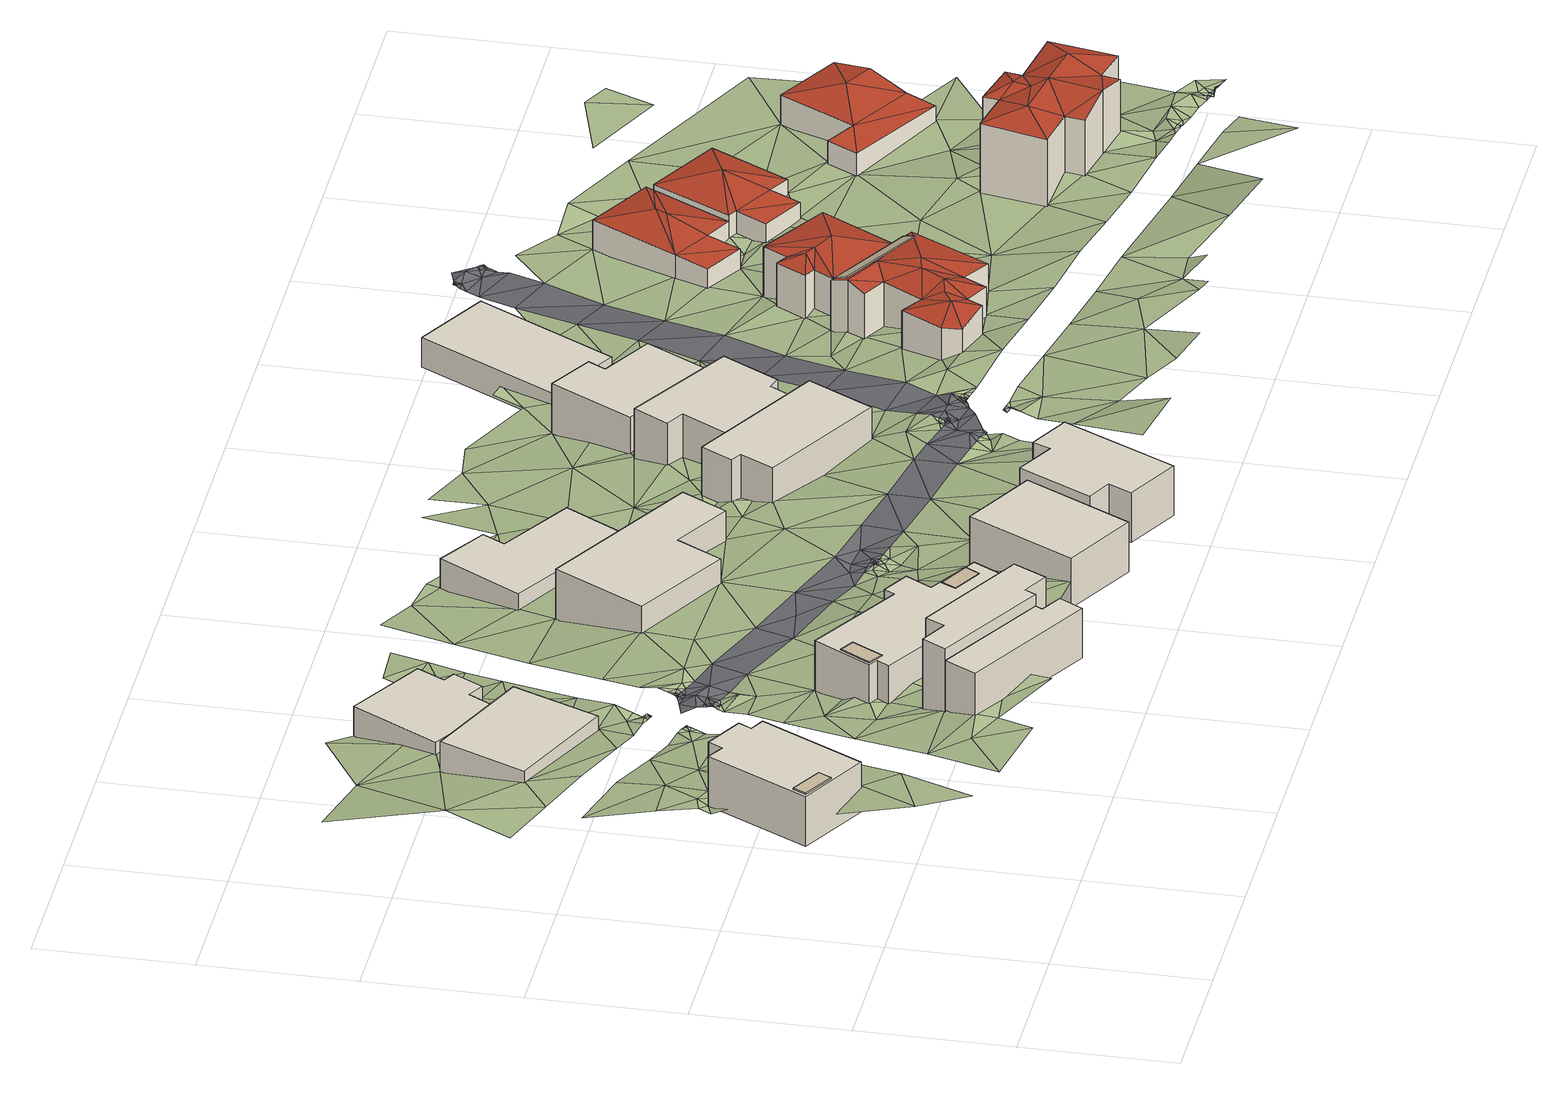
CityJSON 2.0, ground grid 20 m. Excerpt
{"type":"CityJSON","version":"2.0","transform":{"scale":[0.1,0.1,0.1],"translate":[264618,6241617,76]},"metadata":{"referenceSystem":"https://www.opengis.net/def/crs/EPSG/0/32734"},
"CityObjects":{
"building1":{"type":"Building","attributes":{"address":"12 Baris Road University Estate Cape Town","building":"house","building:levels":2,"building_height":6.9,"roof_height":97,"ground_height":88.6,"plus_code":"4FRW3F63+78H"},"children":["building1-1"],"geometry":[{"type":"Solid","lod":"1","boundaries":[[[[0,1,2,3]],[[1,4,5,2]],[[4,6,7,5]],[[6,8,9,7]],[[8,10,11,9]],[[10,12,13,11]],[[12,14,15,13]],[[14,0,3,15]],[[3,2,5,7,9,11,13,15]],[[14,12,10,8,6,4,1,0]]]]}]},
"building1-1":{"type":"BuildingInstallation","parents":["building1"],"geometry":[{"type":"Solid","lod":"1","boundaries":[[[[16,17,18,19]],[[17,20,21,18]],[[20,22,23,21]],[[22,16,19,23]],[[19,18,21,23]],[[22,20,17,16]]]]}]},
"building2":{"type":"Building","attributes":{"address":"13 Baris Road University Estate Cape Town","building":"house","building:levels":2,"building_height":6.9,"roof_height":101.1,"ground_height":93,"plus_code":"4FRW3F63+5FR"},"geometry":[{"type":"Solid","lod":"1","boundaries":[[[[24,25,26,27]],[[25,28,29,26]],[[28,30,31,29]],[[30,32,33,31]],[[32,34,35,33]],[[34,24,27,35]],[[27,26,29,31,33,35]],[[34,32,30,28,25,24]]]]}]},
"building3":{"type":"Building","attributes":{"address":"11 Baris Road University Estate Cape Town","building":"house","building:levels":3,"building_height":9.7,"roof_height":102.4,"ground_height":91.8,"plus_code":"4FRW3F63+6F3"},"geometry":[{"type":"Solid","lod":"1","boundaries":[[[[36,37,38,39]],[[37,40,41,38]],[[40,42,43,41]],[[42,44,45,43]],[[44,46,47,45]],[[46,48,49,47]],[[48,50,51,49]],[[50,36,39,51]],[[39,38,41,43,45,47,49,51]],[[50,48,46,44,42,40,37,36]]]]}]},
"building4":{"type":"Building","attributes":{"address":"10 Baris Road University Estate Cape Town","building":"house","building:levels":1,"building_height":4.1,"roof_height":87.4,"ground_height":81.9,"plus_code":"4FRW3F63+CC3"},"geometry":[{"type":"Solid","lod":"1","boundaries":[[[[52,53,54,55]],[[53,56,57,54]],[[56,58,59,57]],[[58,52,55,59]],[[55,54,57,59]],[[58,56,53,52]]]]}]},
"building5":{"type":"Building","attributes":{"address":"9 Baris Road University Estate Cape Town","building":"house","building:levels":2,"building_height":6.9,"roof_height":98.5,"ground_height":89,"plus_code":"4FRW3F63+6FQ"},"children":["building5-1","building5-2"],"geometry":[{"type":"Solid","lod":"1","boundaries":[[[[60,61,62,63]],[[61,64,65,62]],[[64,66,67,65]],[[66,68,69,67]],[[68,70,71,69]],[[70,72,73,71]],[[72,74,75,73]],[[74,76,77,75]],[[76,78,79,77]],[[78,60,63,79]],[[63,62,65,67,69,71,73,75,77,79]],[[78,76,74,72,70,68,66,64,61,60]]]]}]},
"building5-1":{"type":"BuildingInstallation","parents":["building5"],"geometry":[{"type":"Solid","lod":"1","boundaries":[[[[80,81,82,83]],[[81,84,85,82]],[[84,86,87,85]],[[86,80,83,87]],[[83,82,85,87]],[[86,84,81,80]]]]}]},
"building5-2":{"type":"BuildingInstallation","parents":["building5"],"geometry":[{"type":"Solid","lod":"1","boundaries":[[[[88,89,90,91]],[[89,92,93,90]],[[92,94,95,93]],[[94,88,91,95]],[[91,90,93,95]],[[94,92,89,88]]]]}]},
"building6":{"type":"Building","attributes":{"address":"8 Baris Road University Estate Cape Town","building":"house","building:levels":1,"building_height":4.1,"roof_height":84.6,"ground_height":79,"plus_code":"4FRW3F63+CFR"},"geometry":[{"type":"Solid","lod":"1","boundaries":[[[[96,97,98,99]],[[97,100,101,98]],[[100,102,103,101]],[[102,104,105,103]],[[104,106,107,105]],[[106,108,109,107]],[[108,110,111,109]],[[110,96,99,111]],[[99,98,101,103,105,107,109,111]],[[110,108,106,104,102,100,97,96]]]]}]},
"building7":{"type":"Building","attributes":{"address":"52 Lorraine Avenue University Estate Cape Town","building":"house","building:levels":2,"building_height":6.9,"roof_height":100.2,"ground_height":91.1,"plus_code":"4FRW3F63+5HX"},"geometry":[{"type":"Solid","lod":"1","boundaries":[[[[112,113,114,115]],[[113,116,117,114]],[[116,118,119,117]],[[118,112,115,119]],[[115,114,117,119]],[[118,116,113,112]]]]}]},
"building8":{"type":"Building","attributes":{"address":"54 Lorraine Avenue University Estate Cape Town","building":"house","building:levels":2,"building_height":6.9,"roof_height":99.2,"ground_height":91,"plus_code":"4FRW3F63+5MR"},"geometry":[{"type":"Solid","lod":"1","boundaries":[[[[120,121,122,123]],[[121,124,125,122]],[[124,126,127,125]],[[126,128,129,127]],[[128,130,131,129]],[[130,132,133,131]],[[132,134,135,133]],[[134,120,123,135]],[[123,122,125,127,129,131,133,135]],[[134,132,130,128,126,124,121,120]]]]}]},
"building9":{"type":"Building","attributes":{"address":"7 Baris Road University Estate Cape Town","building":"house","building:levels":2,"building_height":6.9,"roof_height":89.5,"ground_height":81.8,"plus_code":"4FRW3F63+9HP"},"geometry":[{"type":"Solid","lod":"1","boundaries":[[[[136,137,138,139]],[[137,140,141,138]],[[140,142,143,141]],[[142,144,145,143]],[[144,146,147,145]],[[146,136,139,147]],[[139,138,141,143,145,147]],[[146,144,142,140,137,136]]]]}]},
"building10":{"type":"Building","attributes":{"address":"5 Baris Road University Estate Cape Town","building":"house","building:levels":1,"building_height":4.1,"roof_height":85.3,"ground_height":79.1,"plus_code":"4FRW3F63+CJC"},"geometry":[{"type":"Solid","lod":"1","boundaries":[[[[148,149,150,151]],[[149,152,153,150]],[[152,154,155,153]],[[154,156,157,155]],[[156,158,159,157]],[[158,148,151,159]],[[151,150,153,155,157,159]],[[158,156,154,152,149,148]]]]}]},
"building11":{"type":"Building","attributes":{"address":"12 Lorraine Avenue University Estate Cape Town","building":"house","building:levels":2,"building_height":6.9,"roof_height":91.1,"ground_height":83.4,"plus_code":"4FRW3F63+8PJ"},"geometry":[{"type":"Solid","lod":"1","boundaries":[[[[160,161,162,163]],[[161,164,165,162]],[[164,166,167,165]],[[166,168,169,167]],[[168,170,171,169]],[[170,160,163,171]],[[163,162,165,167,169,171]],[[170,168,166,164,161,160]]]]}]},
"building12":{"type":"Building","attributes":{"address":"10 Lorraine Avenue University Estate Cape Town","building":"house","building:levels":2,"building_height":6.9,"roof_height":90.1,"ground_height":81.7,"plus_code":"4FRW3F63+9Q2"},"geometry":[{"type":"Solid","lod":"1","boundaries":[[[[172,173,174,175]],[[173,176,177,174]],[[176,178,179,177]],[[178,180,181,179]],[[180,182,183,181]],[[182,184,185,183]],[[184,186,187,185]],[[186,172,175,187]],[[175,174,177,179,181,183,185,187]],[[186,184,182,180,178,176,173,172]]]]}]},
"building13":{"type":"Building","attributes":{"address":"8 Lorraine Avenue University Estate Cape Town","building":"house","building:levels":2,"building_height":6.9,"roof_height":87.7,"ground_height":79,"plus_code":"4FRW3F63+CQ4"},"geometry":[{"type":"Solid","lod":"1","boundaries":[[[[188,189,190,191]],[[189,192,193,190]],[[192,194,195,193]],[[194,196,197,195]],[[196,198,199,197]],[[198,188,191,199]],[[191,190,193,195,197,199]],[[198,196,194,192,189,188]]]]}]},
"building14":{"type":"Building","attributes":{"address":"9 Lorraine Avenue University Estate Cape Town","building":"house","building:levels":2,"building_height":6.9,"roof_height":92,"ground_height":83.5,"plus_code":"4FRW3F63+7VX"},"children":["building14-1"],"geometry":[{"type":"Solid","lod":"2","boundaries":[[[[200,201,202]],[[200,202,203]],[[203,202,204]],[[204,205,203]],[[206,207,204]],[[204,207,205]],[[201,208,209]],[[201,209,202]],[[206,210,207]],[[207,210,211]],[[212,213,210]],[[210,213,211]],[[214,215,213]],[[214,213,212]],[[216,217,214]],[[214,217,215]],[[214,218,216]],[[218,214,219]],[[219,214,212]],[[209,219,206]],[[209,206,202]],[[202,206,204]],[[210,206,219]],[[210,219,212]],[[220,221,200,203]],[[221,222,201,200]],[[222,223,208,201]],[[223,224,209,208]],[[224,225,219,209]],[[225,226,218,219]],[[226,227,216,218]],[[227,228,217,216]],[[228,229,215,217]],[[229,230,213,215]],[[230,231,211,213]],[[231,232,207,211]],[[232,233,205,207]],[[233,220,203,205]],[[233,232,231,230,229,228,227,226,225,224,223,222,221,220]]]],"semantics":{"surfaces":[{"type":"RoofSurface"},{"type":"WallSurface"},{"type":"GroundSurface"}],"values":[[0,0,0,0,0,0,0,0,0,0,0,0,0,0,0,0,0,0,0,0,0,0,0,0,1,1,1,1,1,1,1,1,1,1,1,1,1,1,2]]}}]},
"building14-1":{"type":"BuildingInstallation","parents":["building14"],"geometry":[{"type":"Solid","lod":"2","boundaries":[[[[234,235,236,237]],[[235,238,239,236]],[[238,240,241,239]],[[240,234,237,241]],[[237,236,239,241]],[[240,238,235,234]]]]}]},
"building15":{"type":"Building","attributes":{"address":"68 Ritchie Street University Estate Cape Town","building":"house","building:levels":1,"building_height":4.1,"roof_height":82.6,"ground_height":76.2,"plus_code":"4FRW3F63+FR9"},"geometry":[{"type":"Solid","lod":"1","boundaries":[[[[242,243,244,245]],[[243,246,247,244]],[[246,248,249,247]],[[248,242,245,249]],[[245,244,247,249]],[[248,246,243,242]]]]}]},
"building16":{"type":"Building","attributes":{"address":"7 Lorraine Avenue University Estate Cape Town","building":"house","building:levels":2,"building_height":6.9,"roof_height":90.2,"ground_height":81.5,"plus_code":"4FRW3F63+8WM"},"geometry":[{"type":"Solid","lod":"2","boundaries":[[[[250,251,252]],[[253,254,255]],[[254,256,255]],[[255,256,257]],[[253,255,258]],[[258,255,257]],[[252,251,259]],[[252,260,250]],[[259,258,257]],[[259,257,252]],[[252,257,260]],[[260,257,256]],[[261,262,259,251]],[[262,263,258,259]],[[263,264,253,258]],[[264,265,254,253]],[[265,266,256,254]],[[266,267,260,256]],[[267,268,250,260]],[[268,261,251,250]],[[268,267,266,265,264,263,262,261]]]],"semantics":{"surfaces":[{"type":"RoofSurface"},{"type":"WallSurface"},{"type":"GroundSurface"}],"values":[[0,0,0,0,0,0,0,0,0,0,0,0,1,1,1,1,1,1,1,1,2]]}}]},
"building17":{"type":"Building","attributes":{"address":"70 Ritchie Street University Estate Cape Town","building":"house","building:levels":1,"building_height":4.1,"roof_height":83.9,"ground_height":79.2,"plus_code":"4FRW3F63+CX6"},"geometry":[{"type":"Solid","lod":"2","boundaries":[[[[269,270,271]],[[269,271,272]],[[269,272,273]],[[273,272,274]],[[275,273,276]],[[275,276,277]],[[274,276,273]],[[278,269,275]],[[275,269,273]],[[278,275,277]],[[279,280,277,276]],[[280,281,278,277]],[[281,282,269,278]],[[282,283,270,269]],[[283,284,271,270]],[[284,285,272,271]],[[285,286,274,272]],[[286,279,276,274]],[[286,285,284,283,282,281,280,279]]]],"semantics":{"surfaces":[{"type":"RoofSurface"},{"type":"WallSurface"},{"type":"GroundSurface"}],"values":[[0,0,0,0,0,0,0,0,0,0,1,1,1,1,1,1,1,1,2]]}}]},
"building18":{"type":"Building","attributes":{"address":"49 Rhodes Avenue University Estate Cape Town","building":"house","building:levels":3,"building_height":9.7,"roof_height":97.1,"ground_height":86,"plus_code":"4FRW3F64+724"},"geometry":[{"type":"Solid","lod":"2","boundaries":[[[[287,288,289]],[[290,291,292]],[[292,291,293]],[[287,294,288]],[[288,294,295]],[[295,294,296]],[[295,296,291]],[[291,296,293]],[[297,298,299]],[[298,296,294]],[[298,294,299]],[[297,293,298]],[[298,293,296]],[[295,300,301]],[[301,300,302]],[[303,304,300]],[[303,300,295]],[[295,301,288]],[[288,301,289]],[[290,303,291]],[[291,303,295]],[[305,306,294,287]],[[306,307,299,294]],[[307,308,297,299]],[[308,309,293,297]],[[309,310,292,293]],[[310,311,290,292]],[[311,312,303,290]],[[312,313,304,303]],[[313,314,300,304]],[[314,315,302,300]],[[315,316,301,302]],[[316,317,289,301]],[[317,305,287,289]],[[317,316,315,314,313,312,311,310,309,308,307,306,305]]]],"semantics":{"surfaces":[{"type":"RoofSurface"},{"type":"WallSurface"},{"type":"GroundSurface"}],"values":[[0,0,0,0,0,0,0,0,0,0,0,0,0,0,0,0,0,0,0,0,0,1,1,1,1,1,1,1,1,1,1,1,1,1,2]]}}]},
"building19":{"type":"Building","attributes":{"address":"72 Ritchie Street University Estate Cape Town","building":"house","building:levels":1,"building_height":4.1,"roof_height":84.8,"ground_height":80,"plus_code":"4FRW3F64+92R"},"geometry":[{"type":"Solid","lod":"2","boundaries":[[[[318,319,320]],[[318,320,321]],[[322,318,323]],[[323,318,321]],[[323,321,324]],[[323,324,325]],[[323,325,326]],[[323,326,322]],[[327,328,322,326]],[[328,329,318,322]],[[329,330,319,318]],[[330,331,320,319]],[[331,332,321,320]],[[332,333,324,321]],[[333,334,325,324]],[[334,327,326,325]],[[334,333,332,331,330,329,328,327]]]],"semantics":{"surfaces":[{"type":"RoofSurface"},{"type":"WallSurface"},{"type":"GroundSurface"}],"values":[[0,0,0,0,0,0,0,0,1,1,1,1,1,1,1,1,2]]}}]},
"building20":{"type":"Building","attributes":{"address":"74 Ritchie Street University Estate Cape Town","building":"house","building:levels":1,"building_height":4.1,"roof_height":87.1,"ground_height":81.8,"plus_code":"4FRW3F64+83W"},"geometry":[{"type":"Solid","lod":"2","boundaries":[[[[335,336,337]],[[337,336,338]],[[337,338,339]],[[337,339,340]],[[340,339,341]],[[340,342,337]],[[342,340,343]],[[343,340,341]],[[344,345,342,343]],[[345,346,337,342]],[[346,347,335,337]],[[347,348,336,335]],[[348,349,338,336]],[[349,350,339,338]],[[350,351,341,339]],[[351,344,343,341]],[[351,350,349,348,347,346,345,344]]]],"semantics":{"surfaces":[{"type":"RoofSurface"},{"type":"WallSurface"},{"type":"GroundSurface"}],"values":[[0,0,0,0,0,0,0,0,1,1,1,1,1,1,1,1,2]]}}]},
"terrain1":{"type":"TINRelief","geometry":[{"type":"CompositeSurface","lod":"1","boundaries":[[[352,353,354]],[[355,353,356]],[[353,352,356]],[[357,10,358]],[[10,359,358]],[[360,361,362]],[[352,363,356]],[[359,10,364]],[[360,365,361]],[[366,359,364]],[[364,10,8]],[[356,363,367]],[[8,368,364]],[[364,369,366]],[[370,366,369]],[[369,364,368]],[[367,363,371]],[[362,361,372]],[[365,373,361]],[[371,363,374]],[[375,376,377]],[[378,379,368]],[[361,373,372]],[[379,369,368]],[[380,374,381]],[[370,369,382]],[[25,362,372]],[[381,379,378]],[[25,383,362]],[[374,363,384]],[[372,373,385]],[[381,374,384]],[[384,379,381]],[[377,376,386]],[[382,369,387]],[[369,379,387]],[[388,385,373]],[[389,386,376]],[[25,390,383]],[[25,391,390]],[[392,383,390]],[[384,393,379]],[[385,388,394]],[[387,379,395]],[[396,377,397]],[[393,395,379]],[[398,383,392]],[[386,52,377]],[[391,399,390]],[[386,389,400]],[[392,390,401]],[[399,401,390]],[[402,46,391]],[[403,387,395]],[[399,391,46]],[[377,52,397]],[[393,404,395]],[[392,401,405]],[[399,406,401]],[[395,407,403]],[[404,408,395]],[[408,407,395]],[[399,46,409]],[[405,410,392]],[[398,392,61]],[[386,400,411]],[[404,412,408]],[[408,413,407]],[[412,414,408]],[[415,413,408]],[[408,414,415]],[[392,410,61]],[[409,46,416]],[[417,413,415]],[[414,418,415]],[[415,419,417]],[[419,415,418]],[[46,420,416]],[[421,398,61]],[[418,422,419]],[[423,411,400]],[[424,425,426]],[[427,397,52]],[[420,428,416]],[[424,426,429]],[[430,431,423]],[[421,61,432]],[[432,433,421]],[[428,420,434]],[[430,435,436]],[[431,411,423]],[[431,430,436]],[[435,437,436]],[[438,429,426]],[[439,433,440]],[[441,438,426]],[[436,437,442]],[[443,442,437]],[[427,52,444]],[[443,445,442]],[[446,447,445]],[[447,442,445]],[[439,440,448]],[[449,442,447]],[[442,450,436]],[[433,451,440]],[[433,432,451]],[[452,448,453]],[[449,450,442]],[[440,453,448]],[[454,452,455]],[[452,453,455]],[[436,456,431]],[[454,455,457]],[[455,453,457]],[[457,458,454]],[[456,436,450]],[[457,459,458]],[[457,453,459]],[[453,460,459]],[[453,440,461]],[[460,453,461]],[[462,397,427]],[[461,440,463]],[[434,464,428]],[[431,456,465]],[[466,440,451]],[[466,463,440]],[[434,467,464]],[[468,411,431]],[[469,451,432]],[[470,432,61]],[[468,431,465]],[[451,469,466]],[[468,471,411]],[[444,472,427]],[[397,462,473]],[[467,474,464]],[[469,432,470]],[[475,472,444]],[[467,476,474]],[[61,477,478]],[[479,480,481]],[[481,482,479]],[[481,483,482]],[[482,484,479]],[[485,482,483]],[[486,484,482]],[[482,485,486]],[[484,486,487]],[[488,486,485]],[[470,61,478]],[[489,487,486]],[[471,468,490]],[[438,491,476]],[[492,486,488]],[[489,486,492]],[[492,488,493]],[[494,489,492]],[[472,475,495]],[[496,492,493]],[[476,491,474]],[[471,490,497]],[[494,492,496]],[[477,498,478]],[[496,493,499]],[[475,497,495]],[[500,494,496]],[[491,438,501]],[[110,473,462]],[[502,503,498]],[[504,496,499]],[[498,503,478]],[[496,504,500]],[[490,505,497]],[[495,497,505]],[[504,499,506]],[[470,478,507]],[[508,500,504]],[[495,505,509]],[[478,503,510]],[[501,511,491]],[[490,512,505]],[[513,509,505]],[[511,514,515]],[[510,503,514]],[[516,504,506]],[[478,510,507]],[[512,513,505]],[[517,518,519]],[[508,504,520]],[[506,521,516]],[[522,517,519]],[[513,512,523]],[[516,520,504]],[[501,112,511]],[[514,524,510]],[[511,525,514]],[[526,527,523]],[[526,522,519]],[[507,510,528]],[[523,512,529]],[[520,530,508]],[[522,526,531]],[[532,526,523]],[[514,525,524]],[[532,523,529]],[[524,528,510]],[[526,532,531]],[[112,525,511]],[[533,531,532]],[[534,516,521]],[[529,533,532]],[[531,533,535]],[[524,536,528]],[[524,525,537]],[[534,520,516]],[[525,112,538]],[[530,520,136]],[[539,540,541]],[[537,536,524]],[[538,537,525]],[[542,534,521]],[[535,533,543]],[[544,537,538]],[[538,112,545]],[[546,536,537]],[[547,540,539]],[[540,547,548]],[[136,549,530]],[[550,537,544]],[[550,546,537]],[[538,551,544]],[[112,552,545]],[[550,544,553]],[[554,546,550]],[[551,555,544]],[[555,553,544]],[[551,538,556]],[[553,554,550]],[[552,548,547]],[[554,553,557]],[[557,553,555]],[[538,545,556]],[[558,554,557]],[[557,559,558]],[[555,551,560]],[[557,555,561]],[[561,559,557]],[[562,534,542]],[[560,561,555]],[[559,561,563]],[[556,560,551]],[[563,561,560]],[[564,563,560]],[[552,547,126]],[[552,126,545]],[[136,565,549]],[[564,560,566]],[[556,566,560]],[[567,556,545]],[[567,566,556]],[[568,549,565]],[[569,534,562]],[[136,570,565]],[[549,568,571]],[[572,545,126]],[[534,573,574]],[[575,126,576]],[[570,136,577]],[[545,572,567]],[[578,569,562]],[[569,573,534]],[[572,126,575]],[[565,154,568]],[[579,580,581]],[[582,570,577]],[[583,569,578]],[[584,568,154]],[[569,585,573]],[[582,577,586]],[[580,587,575]],[[575,587,572]],[[154,588,584]],[[580,579,589]],[[590,569,583]],[[569,590,585]],[[573,591,586]],[[591,573,585]],[[592,588,154]],[[587,580,589]],[[592,593,588]],[[585,590,594]],[[591,585,595]],[[596,597,592]],[[598,582,586]],[[585,594,595]],[[583,599,590]],[[598,586,591]],[[592,597,593]],[[595,600,591]],[[596,601,597]],[[589,602,587]],[[595,594,603]],[[599,583,604]],[[605,606,607]],[[601,582,598]],[[600,608,591]],[[589,609,602]],[[610,587,602]],[[591,608,598]],[[609,611,602]],[[602,612,610]],[[613,602,611]],[[612,602,613]],[[606,605,614]],[[598,608,615]],[[616,612,613]],[[613,611,617]],[[601,618,597]],[[604,619,599]],[[604,620,621]],[[613,617,616]],[[622,615,608]],[[617,623,616]],[[606,614,624]],[[619,604,621]],[[598,625,601]],[[626,598,615]],[[615,622,627]],[[628,621,620]],[[597,618,629]],[[630,627,622]],[[624,614,631]],[[632,621,628]],[[628,633,632]],[[618,601,625]],[[634,632,633]],[[624,631,635]],[[636,615,627]],[[637,632,634]],[[630,638,627]],[[634,639,637]],[[626,640,598]],[[639,641,637]],[[637,642,632]],[[642,637,641]],[[643,635,644]],[[645,621,632]],[[614,646,631]],[[632,642,647]],[[615,636,626]],[[644,648,643]],[[619,621,649]],[[647,645,632]],[[650,638,630]],[[644,635,631]],[[648,651,652]],[[651,648,644]],[[640,625,598]],[[653,652,651]],[[644,653,651]],[[621,645,649]],[[654,653,644]],[[655,654,644]],[[655,644,631]],[[638,650,656]],[[656,650,657]],[[658,619,649]],[[659,655,631]],[[618,660,661]],[[662,619,658]],[[663,656,657]],[[625,660,618]],[[664,631,646]],[[665,666,667]],[[668,665,667]],[[667,669,668]],[[668,670,665]],[[663,657,662]],[[671,668,669]],[[668,672,670]],[[668,671,672]],[[673,625,640]],[[646,674,675]],[[676,670,672]],[[672,671,677]],[[631,664,659]],[[678,672,677]],[[672,678,676]],[[640,679,673]],[[680,676,678]],[[681,663,662]],[[625,673,682]],[[681,683,663]],[[675,674,684]],[[679,640,685]],[[675,664,646]],[[658,686,662]],[[678,687,680]],[[625,188,660]],[[662,686,681]],[[680,687,688]],[[685,689,679]],[[188,625,682]],[[690,687,678]],[[689,685,691]],[[660,188,692]],[[693,689,691]],[[688,687,694]],[[690,695,687]],[[696,681,686]],[[675,697,664]],[[691,698,693]],[[694,687,695]],[[681,696,699]],[[691,699,698]],[[700,688,694]],[[700,701,688]],[[702,697,675]],[[698,699,703]],[[690,704,695]],[[675,705,702]],[[706,692,188]],[[696,703,699]],[[704,690,707]],[[708,709,188]],[[708,710,711]],[[706,188,709]],[[712,698,703]],[[702,705,713]],[[700,714,701]],[[697,702,715]],[[716,701,717]],[[705,718,713]],[[696,712,703]],[[714,717,701]],[[719,698,712]],[[704,707,720]],[[721,704,720]],[[714,700,722]],[[715,702,713]],[[723,708,711]],[[708,723,709]],[[724,706,709]],[[720,707,725]],[[726,717,714]],[[723,711,719]],[[221,716,717]],[[714,722,727]],[[706,724,728]],[[221,717,726]],[[729,730,713]],[[731,715,713]],[[732,733,720]],[[725,732,720]],[[719,712,734]],[[730,731,713]],[[735,716,221]],[[719,734,723]],[[716,735,736]],[[737,221,738]],[[739,732,725]],[[735,221,737]],[[730,740,731]],[[738,741,737]],[[741,738,742]],[[737,743,735]],[[736,735,744]],[[745,723,734]],[[746,741,742]],[[739,747,732]],[[723,745,748]],[[262,736,744]],[[262,749,736]],[[747,750,732]],[[741,746,751]],[[731,740,752]],[[746,750,751]],[[262,744,753]],[[754,747,739]],[[752,740,755]],[[749,262,756]],[[757,751,750]],[[747,757,750]],[[745,758,748]],[[759,749,756]],[[749,759,760]],[[761,747,754]],[[762,751,757]],[[763,764,262]],[[764,756,262]],[[755,765,752]],[[747,766,757]],[[767,761,754]],[[762,764,763]],[[768,747,761]],[[762,757,769]],[[766,747,768]],[[770,764,762]],[[769,757,766]],[[760,759,281]],[[761,767,771]],[[772,764,773]],[[760,281,774]],[[770,773,764]],[[762,769,770]],[[775,771,767]],[[761,771,776]],[[770,777,773]],[[772,773,778]],[[777,778,773]],[[769,779,770]],[[768,780,766]],[[781,765,782]],[[777,783,778]],[[784,779,769]],[[771,775,785]],[[281,786,774]],[[787,780,768]],[[766,788,769]],[[789,775,790]],[[775,789,785]],[[788,766,780]],[[781,782,791]],[[769,788,784]],[[780,787,792]],[[789,790,793]],[[792,787,794]],[[795,786,281]],[[796,795,281]],[[793,797,789]],[[798,799,784]],[[785,789,800]],[[801,797,793]],[[802,789,797]],[[803,797,801]],[[801,804,803]],[[784,788,798]],[[797,803,805]],[[800,789,802]],[[806,803,804]],[[802,797,805]],[[807,780,792]],[[804,808,806]],[[805,803,806]],[[796,809,795]],[[809,796,810]],[[811,802,805]],[[807,788,780]],[[811,806,808]],[[806,811,805]],[[812,327,813]],[[809,810,812]],[[807,792,814]],[[811,808,815]],[[802,816,800]],[[816,817,800]],[[818,795,809]],[[819,798,788]],[[816,802,811]],[[798,819,820]],[[812,813,821]],[[812,821,809]],[[807,814,822]],[[823,811,815]],[[813,824,821]],[[822,825,826]],[[827,823,815]],[[827,828,829]],[[809,821,818]],[[827,829,823]],[[830,811,823]],[[830,816,811]],[[829,828,831]],[[829,831,832]],[[833,832,831]],[[823,829,834]],[[835,833,836]],[[833,835,832]],[[837,835,836]],[[829,832,838]],[[839,821,824]],[[837,840,835]],[[832,835,841]],[[829,838,834]],[[841,835,840]],[[841,838,832]],[[837,842,840]],[[834,830,823]],[[843,841,840]],[[843,838,841]],[[840,842,843]],[[842,844,843]],[[845,807,822]],[[838,846,834]],[[822,826,845]],[[846,838,843]],[[847,788,807]],[[848,843,844]],[[848,846,843]],[[830,834,849]],[[849,834,846]],[[846,848,849]],[[345,820,819]],[[818,821,850]],[[826,305,845]],[[821,839,850]],[[839,820,345]],[[807,845,847]],[[830,851,816]],[[819,852,345]],[[305,816,851]],[[845,305,851]],[[839,345,850]],[[845,853,847]],[[847,853,854]],[[850,345,855]],[[855,345,856]],[[857,858,859]],[[857,859,860]]]}]},
"road1":{"type":"Road","attributes":{"highway":"residential","name":"Rhodes Avenue","surface":"asphalt","lanes":2,"width":5.5},"geometry":[{"type":"MultiSurface","lod":"1","boundaries":[[[861,460,862]],[[862,863,861]],[[458,459,861]],[[461,862,460]],[[470,507,506]],[[623,617,864]],[[864,865,623]],[[866,612,616]],[[867,868,869]],[[641,639,870]],[[521,871,542]],[[554,872,873]],[[610,612,866]],[[874,875,867]],[[521,507,871]],[[876,554,873]],[[506,507,521]],[[877,506,499]],[[878,877,493]],[[485,879,878]],[[878,493,488]],[[880,861,863]],[[863,881,882]],[[877,470,506]],[[485,878,488]],[[877,878,881]],[[883,884,885]],[[483,879,485]],[[886,887,879]],[[879,483,481]],[[480,479,886]],[[883,879,887]],[[879,481,480]],[[879,480,886]],[[888,880,863]],[[889,890,882]],[[861,459,460]],[[883,885,879]],[[879,885,878]],[[633,874,869]],[[868,870,869]],[[869,634,633]],[[869,639,634]],[[869,870,639]],[[558,872,554]],[[872,558,559]],[[461,463,862]],[[874,633,628]],[[869,874,867]],[[458,861,880]],[[564,891,563]],[[891,873,892]],[[463,466,893]],[[863,882,888]],[[891,894,895]],[[604,572,587]],[[572,583,567]],[[894,562,895]],[[891,564,894]],[[567,578,894]],[[892,873,872]],[[559,892,872]],[[564,566,894]],[[889,885,884]],[[862,893,863]],[[862,463,893]],[[893,881,863]],[[874,620,866]],[[874,628,620]],[[616,623,866]],[[865,866,623]],[[542,536,896]],[[559,563,892]],[[563,891,892]],[[881,889,882]],[[493,877,499]],[[896,546,876]],[[546,554,876]],[[891,895,873]],[[876,895,896]],[[469,893,466]],[[885,881,878]],[[875,874,865]],[[866,620,610]],[[874,866,865]],[[896,536,546]],[[876,873,895]],[[889,881,885]],[[893,877,881]],[[895,562,896]],[[896,562,542]],[[893,469,877]],[[470,877,469]],[[567,583,578]],[[583,572,604]],[[542,528,536]],[[567,894,566]],[[578,562,894]],[[604,587,620]],[[620,587,610]],[[507,528,871]],[[542,871,528]]]}]},
"road2":{"type":"Road","attributes":{"highway":"residential","name":"Lorraine Avenue","surface":"asphalt","lanes":0,"width":5.6},"geometry":[{"type":"MultiSurface","lod":"1","boundaries":[[[897,898,899]],[[716,696,701]],[[900,901,774]],[[902,903,904]],[[905,906,907]],[[908,909,910]],[[911,912,913]],[[914,915,912]],[[696,716,712]],[[758,760,774]],[[749,734,736]],[[916,917,918]],[[745,749,760]],[[686,658,688]],[[912,905,914]],[[900,919,920]],[[904,921,902]],[[760,758,745]],[[922,923,914]],[[924,925,903]],[[902,921,910]],[[774,901,758]],[[926,927,923]],[[914,907,928]],[[902,909,908]],[[901,900,920]],[[922,914,928]],[[902,910,909]],[[929,924,903]],[[925,930,903]],[[931,923,927]],[[932,929,902]],[[933,929,932]],[[902,908,932]],[[915,914,931]],[[931,914,923]],[[929,933,934]],[[902,929,903]],[[875,897,867]],[[917,665,918]],[[913,912,915]],[[924,920,911]],[[867,935,868]],[[899,916,918]],[[935,647,642]],[[924,934,936]],[[904,903,930]],[[924,929,934]],[[924,936,937]],[[898,916,899]],[[938,647,935]],[[701,686,688]],[[649,680,658]],[[868,935,939]],[[905,920,919]],[[914,905,907]],[[658,680,688]],[[939,870,868]],[[940,670,676]],[[899,918,940]],[[665,670,918]],[[940,918,670]],[[897,938,867]],[[941,680,649]],[[899,940,941]],[[941,938,897]],[[941,897,899]],[[935,642,939]],[[642,641,939]],[[641,870,939]],[[913,942,911]],[[905,912,920]],[[941,676,680]],[[647,938,645]],[[911,920,912]],[[919,906,905]],[[676,941,940]],[[645,938,649]],[[924,937,920]],[[901,920,937]],[[942,925,911]],[[911,925,924]],[[938,935,867]],[[938,941,649]],[[686,701,696]],[[712,716,736]],[[736,734,712]],[[749,745,734]]]}]}
},
"vertices":[
[174,383,126],[155,393,126],[155,393,195],[174,383,195],[164,410,126],[164,410,195],[113,437,126],[113,437,195],[103,418,126],[103,418,195],[80,431,126],[80,431,195],[9,298,126],[9,298,195],[102,249,126],[102,249,195],
[13,299,196],[55,276,196],[55,276,198],[13,299,198],[64,293,196],[64,293,198],[22,316,196],[22,316,198],
[430,101,170],[283,182,170],[283,182,239],[430,101,239],[260,141,170],[260,141,239],[435,45,170],[435,45,239],[453,76,170],[453,76,239],[424,92,170],[424,92,239],
[283,182,158],[430,101,158],[430,101,255],[283,182,255],[438,115,158],[438,115,255],[472,97,158],[472,97,255],[495,140,158],[495,140,255],[350,219,158],[350,219,255],[337,194,158],[337,194,255],[301,213,158],[301,213,255],
[210,783,59],[161,671,59],[161,671,100],[210,783,100],[306,609,59],[306,609,100],[354,722,59],[354,722,100],
[491,285,130],[365,357,130],[365,357,199],[491,285,199],[321,282,130],[321,282,199],[334,275,130],[334,275,199],[324,259,130],[324,259,199],[542,134,130],[542,134,199],[583,206,130],[583,206,199],[515,245,130],[515,245,199],[535,279,130],[535,279,199],[499,299,130],[499,299,199],
[526,234,200],[516,215,200],[516,215,201],[526,234,201],[555,194,200],[555,194,201],[566,213,200],[566,213,201],
[348,322,200],[325,283,200],[325,283,201],[348,322,201],[344,271,200],[344,271,201],[367,311,200],[367,311,201],
[256,797,30],[352,742,30],[352,742,71],[256,797,71],[374,780,30],[374,780,71],[396,768,30],[396,768,71],[418,807,30],[418,807,71],[402,816,30],[402,816,71],[422,852,30],[422,852,71],[320,910,30],[320,910,71],
[653,225,151],[579,87,151],[579,87,220],[653,225,220],[676,36,151],[676,36,220],[750,174,151],[750,174,220],
[894,157,150],[840,185,150],[840,185,219],[894,157,219],[829,162,150],[829,162,219],[778,189,150],[778,189,219],[728,94,150],[728,94,219],[761,77,150],[761,77,219],[746,47,150],[746,47,219],[818,9,150],[818,9,219],
[590,717,58],[524,599,58],[524,599,127],[590,717,127],[652,528,58],[652,528,127],[685,587,58],[685,587,127],[764,544,58],[764,544,127],[797,603,58],[797,603,127],
[826,750,31],[728,807,31],[728,807,72],[826,750,72],[745,836,31],[745,836,72],[679,875,31],[679,875,72],[616,768,31],[616,768,72],[780,672,31],[780,672,72],
[1057,500,74],[879,596,74],[879,596,143],[1057,500,143],[856,555,74],[856,555,143],[871,547,74],[871,547,143],[847,503,74],[847,503,143],[1010,415,74],[1010,415,143],
[980,698,57],[954,653,57],[954,653,126],[980,698,126],[979,639,57],[979,639,126],[945,580,57],[945,580,126],[1048,522,57],[1048,522,126],[1063,548,57],[1063,548,126],[1080,543,57],[1080,543,126],[1122,617,57],[1122,617,126],
[1064,815,30],[1004,708,30],[1004,708,99],[1064,815,99],[1132,637,30],[1132,637,99],[1179,721,30],[1179,721,99],[1110,759,30],[1110,759,99],[1123,782,30],[1123,782,99],
[1291,520,144],[1280,497,154],[1331,471,154],[1422,447,144],[1344,420,157],[1366,343,144],[1319,415,157],[1329,365,144],[1268,474,144],[1300,457,144],[1301,384,157],[1312,335,144],[1276,378,154],[1279,351,144],[1255,366,154],[1269,331,144],[1207,369,144],[1209,344,144],[1238,423,144],[1269,405,144],[1422,447,75],[1291,520,75],[1280,497,75],[1268,474,75],[1300,457,75],[1269,405,75],[1238,423,75],[1207,369,75],[1209,344,75],[1269,331,75],[1279,351,75],[1312,335,75],[1329,365,75],[1366,343,75],
[1293,515,147],[1284,499,154],[1284,499,156],[1293,515,148],[1395,438,154],[1395,438,155],[1404,454,146],[1404,454,148],
[1233,1007,2],[1134,828,2],[1134,828,43],[1233,1007,43],[1232,775,2],[1232,775,43],[1331,954,2],[1331,954,43],
[1423,469,124],[1480,567,124],[1407,542,137],[1353,598,124],[1330,559,124],[1364,565,134],[1345,551,124],[1380,557,134],[1368,589,124],[1387,621,124],[1329,524,124],[1480,567,55],[1387,621,55],[1368,589,55],[1353,598,55],[1330,559,55],[1345,551,55],[1329,524,55],[1423,469,55],
[1432,737,73],[1408,693,73],[1461,664,73],[1485,708,73],[1504,762,86],[1522,690,73],[1512,777,86],[1577,792,73],[1583,802,73],[1494,850,73],[1577,792,32],[1583,802,32],[1494,850,32],[1432,737,32],[1408,693,32],[1461,664,32],[1485,708,32],[1522,690,32],
[1805,357,197],[1760,323,210],[1788,268,197],[1577,313,197],[1630,347,210],[1600,399,197],[1658,387,197],[1720,371,197],[1699,335,210],[1682,353,207],[1662,408,197],[1688,376,207],[1725,393,197],[1683,266,210],[1739,278,197],[1734,255,197],[1636,303,197],[1631,277,197],[1805,357,100],[1720,371,100],[1725,393,100],[1662,408,100],[1658,387,100],[1600,399,100],[1577,313,100],[1636,303,100],[1631,277,100],[1683,266,100],[1734,255,100],[1739,278,100],[1788,268,100],
[1535,683,81],[1512,642,81],[1569,612,81],[1591,653,81],[1522,690,81],[1605,714,94],[1619,637,81],[1674,740,81],[1577,792,81],[1577,792,40],[1522,690,40],[1535,683,40],[1512,642,40],[1569,612,40],[1591,653,40],[1619,637,40],[1674,740,40],
[1687,602,99],[1665,562,99],[1729,579,99],[1793,491,99],[1816,531,99],[1804,602,112],[1843,581,112],[1783,678,99],[1870,630,99],[1870,630,58],[1783,678,58],[1729,579,58],[1687,602,58],[1665,562,58],[1793,491,58],[1816,531,58],[1843,581,58],
[128,205,169],[45,172,175],[73,108,181],[56,274,146],[102,249,162],[61,395,139],[63,424,126],[73,441,126],[123,85,188],[205,135,181],[179,183,169],[183,303,148],[94,447,126],[229,65,190],[70,492,118],[136,312,141],[113,437,127],[131,493,118],[79,584,93],[155,348,141],[260,141,183],[256,112,183],[174,383,134],[29,662,85],[102,633,89],[84,751,81],[146,419,127],[180,462,115],[155,393,135],[164,410,127],[150,556,104],[234,282,147],[237,400,128],[304,117,182],[161,671,86],[218,529,99],[343,64,193],[174,604,94],[278,265,150],[301,213,159],[295,332,138],[265,449,116],[348,93,193],[250,484,111],[86,902,47],[183,879,44],[289,380,126],[324,259,148],[247,575,93],[321,282,148],[337,194,169],[256,514,99],[278,473,107],[331,300,148],[334,275,148],[274,506,107],[279,493,107],[359,239,158],[341,317,137],[306,609,82],[285,485,107],[283,503,107],[288,491,107],[288,497,107],[394,219,157],[288,501,107],[292,498,107],[290,500,107],[385,200,167],[317,429,116],[293,499,107],[282,561,92],[430,101,190],[424,92,190],[442,82,190],[256,797,56],[433,196,169],[438,115,182],[301,554,99],[313,576,92],[361,427,116],[334,461,106],[423,179,169],[310,550,99],[315,555,99],[315,548,99],[472,97,191],[339,470,106],[348,468,106],[453,76,190],[319,550,99],[317,547,99],[280,753,63],[318,547,99],[319,547,99],[320,547,99],[342,474,106],[322,550,99],[323,553,99],[361,449,116],[343,476,106],[345,476,106],[344,478,106],[344,477,106],[327,560,92],[345,478,106],[344,479,106],[346,478,106],[347,478,106],[349,477,106],[280,840,49],[354,475,106],[460,181,169],[334,572,92],[363,472,105],[459,160,169],[349,598,92],[382,464,105],[419,450,110],[322,648,83],[304,770,56],[294,939,32],[487,165,173],[317,737,62],[495,140,185],[434,318,142],[476,365,120],[371,527,99],[371,526,99],[372,526,99],[373,528,99],[374,525,99],[373,530,99],[376,525,99],[378,529,99],[375,533,99],[381,523,99],[379,539,99],[377,649,79],[542,134,183],[388,529,99],[390,519,99],[386,552,99],[352,742,62],[403,526,99],[354,722,62],[456,305,150],[409,512,99],[400,577,89],[579,87,189],[491,285,153],[499,299,153],[437,530,99],[386,734,61],[446,498,104],[515,413,109],[429,628,77],[374,780,54],[546,340,136],[583,206,170],[435,751,57],[396,768,54],[535,279,154],[515,245,164],[507,532,98],[364,902,34],[354,891,36],[387,872,34],[524,599,92],[537,463,105],[398,883,34],[418,807,41],[607,334,126],[631,283,137],[422,852,41],[402,816,42],[601,381,114],[464,802,46],[486,729,55],[433,865,35],[453,835,41],[493,853,38],[652,528,95],[452,900,35],[643,364,113],[654,337,123],[665,291,131],[728,94,176],[712,103,183],[695,71,183],[620,431,110],[521,904,29],[672,326,120],[734,237,139],[665,356,120],[747,129,169],[731,139,169],[543,831,37],[673,347,120],[690,316,120],[750,174,152],[685,342,120],[686,348,120],[690,336,120],[724,302,129],[688,344,120],[688,347,120],[690,347,120],[702,332,120],[695,342,120],[704,399,114],[700,344,120],[711,342,120],[616,768,51],[731,338,119],[772,329,118],[639,902,27],[782,476,99],[698,720,54],[600,932,19],[853,312,118],[764,544,87],[685,587,91],[840,185,151],[829,162,151],[693,660,63],[782,382,115],[906,93,176],[894,157,166],[856,83,174],[780,672,59],[860,366,115],[686,893,31],[820,535,87],[797,603,77],[932,295,123],[722,874,29],[957,184,146],[847,503,97],[829,581,77],[745,836,46],[757,855,46],[861,530,87],[856,555,87],[728,807,46],[804,830,38],[861,675,60],[929,459,91],[866,573,78],[826,750,52],[968,259,123],[871,547,84],[939,349,119],[1031,55,185],[1013,170,146],[960,75,172],[879,596,78],[982,229,134],[971,287,123],[995,252,134],[990,283,123],[995,267,123],[1070,125,150],[920,619,70],[1000,281,123],[1007,274,123],[880,856,32],[1010,415,100],[978,341,119],[1013,374,112],[923,572,74],[1010,278,123],[1040,218,132],[964,770,45],[954,653,70],[945,580,74],[1017,332,117],[860,933,18],[968,548,79],[1093,223,131],[1032,337,117],[1028,330,117],[1033,329,117],[1053,242,132],[979,639,68],[1035,330,117],[980,560,73],[1038,328,117],[980,698,59],[1038,329,117],[1041,334,117],[1060,254,132],[1073,258,123],[1050,350,117],[1116,100,158],[1044,339,117],[1063,260,123],[1062,371,109],[995,534,79],[1069,265,123],[1067,266,123],[1072,265,123],[1077,264,123],[1087,262,123],[1013,541,79],[1021,519,78],[1086,413,95],[1115,257,129],[957,903,26],[901,933,19],[1057,500,86],[1048,522,78],[1194,241,128],[1096,317,115],[1095,316,115],[1098,315,115],[1100,320,115],[1100,315,115],[1101,326,115],[1105,314,115],[1108,322,115],[1004,708,50],[1164,74,160],[1238,128,152],[1107,337,115],[1115,312,115],[1126,310,115],[1036,691,57],[1119,358,103],[1080,543,80],[1034,762,42],[1063,548,78],[1197,52,179],[1051,657,57],[1133,498,84],[1164,353,113],[1142,399,103],[1068,673,56],[1205,294,123],[1087,637,64],[1025,913,19],[1097,657,64],[1207,369,101],[1209,344,113],[1180,582,68],[1273,225,128],[1132,637,63],[1122,617,63],[1238,423,93],[1188,482,83],[1309,150,150],[1159,612,63],[1269,331,105],[1329,79,160],[1124,861,25],[1284,278,122],[1123,782,39],[1134,828,30],[1110,759,38],[1145,740,47],[1228,667,52],[1369,107,148],[1268,474,84],[1352,209,129],[1235,564,67],[1231,508,75],[1349,72,160],[1179,721,47],[1312,335,105],[1279,351,105],[1269,405,101],[1232,775,35],[1173,898,24],[1363,262,122],[1280,497,84],[1300,457,84],[1147,903,25],[1409,85,161],[1424,111,145],[1431,193,133],[1366,343,106],[1329,365,100],[1275,751,44],[1330,559,66],[1281,647,59],[1329,524,74],[1326,501,83],[1442,246,129],[1490,74,170],[1363,504,83],[1357,484,83],[1345,551,74],[1353,598,66],[1323,835,29],[1389,465,80],[1464,358,97],[1281,864,23],[1327,729,43],[1422,447,89],[1423,469,80],[1578,161,135],[1368,589,66],[1516,229,128],[1534,42,199],[1408,693,48],[1482,455,85],[1370,920,15],[1432,737,43],[1374,812,29],[1577,313,107],[1480,567,68],[1421,601,65],[1461,664,47],[1652,144,140],[1557,463,80],[1590,213,128],[1600,399,103],[1533,572,67],[1512,642,57],[1631,277,123],[1485,708,44],[1492,665,47],[1420,894,23],[1664,197,136],[1636,303,123],[1522,660,52],[1522,690,52],[1548,623,58],[1627,432,101],[1725,128,143],[1714,34,166],[1535,683,52],[1569,612,60],[1683,266,124],[1486,942,18],[1638,391,105],[1665,562,70],[1718,208,126],[1701,189,136],[1765,116,143],[1662,408,101],[1720,185,138],[1658,387,105],[1528,899,27],[1548,821,33],[1730,188,138],[1619,637,62],[1591,653,60],[1734,255,126],[1738,181,138],[1740,216,126],[1741,186,138],[1740,180,138],[1752,202,138],[1752,182,138],[1729,461,78],[1760,174,138],[1579,859,27],[1565,812,33],[1778,201,141],[1583,802,40],[1595,783,40],[1701,398,105],[1780,168,141],[1788,268,114],[1739,278,119],[1603,901,27],[1687,602,70],[1638,672,55],[1622,813,35],[1725,393,102],[1810,184,141],[1612,773,40],[1720,371,102],[1760,365,102],[1800,162,141],[1810,159,141],[1815,165,137],[1816,203,137],[1815,157,137],[1822,158,137],[1820,156,146],[1821,177,137],[1822,157,146],[1821,155,146],[1822,155,146],[1823,164,137],[1674,740,50],[1825,156,146],[1824,158,137],[1827,153,146],[1830,159,137],[1832,151,146],[1792,424,88],[1833,172,137],[1793,491,80],[1843,147,146],[1849,186,137],[1700,847,36],[1893,352,105],[1729,579,69],[1897,486,79],[1816,531,76],[1895,739,51],[1870,630,69],[1822,924,38],[1727,895,33],[1825,841,42],[1854,905,41],
[345,481,106],[349,481,106],[348,488,106],[1012,275,123],[1017,281,123],[1008,295,123],[1044,315,117],[1040,324,117],[1035,323,117],[1039,326,117],[567,420,109],[690,350,120],[689,353,120],[1019,313,117],[1052,297,123],[677,356,120],[392,491,105],[375,516,99],[371,524,99],[342,483,106],[368,503,105],[338,496,106],[367,525,99],[362,523,99],[367,518,99],[370,526,99],[369,526,99],[341,488,106],[353,520,99],[332,513,99],[698,354,120],[695,349,120],[365,488,105],[726,373,114],[690,377,114],[671,375,114],
[1077,309,115],[1087,313,115],[1089,321,115],[1447,942,16],[1398,969,8],[1419,1004,10],[1421,1002,10],[1420,1005,10],[1458,974,10],[1462,968,10],[1464,972,10],[1417,1004,10],[1418,1004,10],[1418,1005,10],[1451,997,10],[1456,980,10],[1464,985,10],[1464,976,10],[1465,981,12],[1091,315,115],[1093,316,115],[1093,320,115],[1457,959,10],[1440,974,10],[1419,1005,10],[1466,976,12],[1466,977,12],[1421,995,10],[1426,1006,10],[1467,977,12],[1466,978,12],[1465,975,12],[1418,1002,10],[1422,1005,10],[1466,979,12],[1417,1003,10],[1416,1002,10],[1415,1000,10],[1046,328,117],[1413,996,8],[1408,987,8],[1061,336,117],[1042,329,117],[1094,326,115],[1079,336,115],[1455,1014,3]
]}
